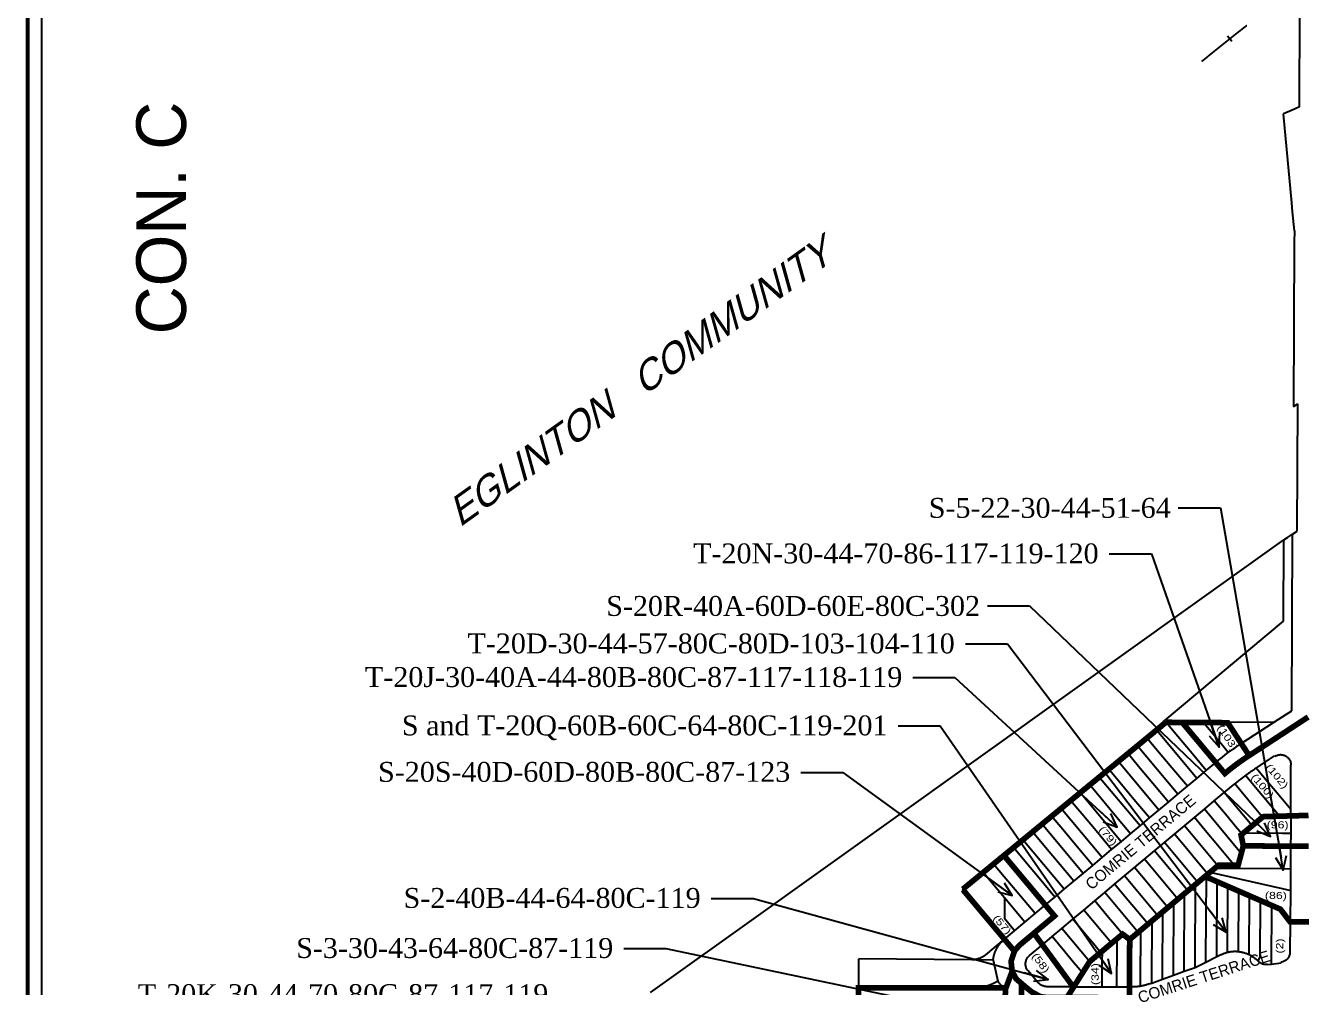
# Model space of a CAD drawing. Header units: millimetres. Extents: x 1745962 to 1749233, y 4525379 to 4529927.
# Drawn here: x 1745962 to 1746861, y 4528190 to 4528867 of the extents above; entities that cross this region are included whole.
import ezdxf
from ezdxf.enums import TextEntityAlignment as Align

# ---------------------------------------------------------------- set-up
doc = ezdxf.new("R2010")
doc.units = ezdxf.units.MM
doc.header["$LTSCALE"] = 10
doc.header["$MEASUREMENT"] = 0
for name, color, linetype in [('AROLL_ADDRESS', 44, 'Continuous'), ('AROLL_LOTS', 8, 'Continuous'), ('AROLL_ROADS', 7, 'Continuous'), ('LEGEND', 7, 'Continuous'), ('RAILWAY', 9, 'Continuous'), ('ZONING_STANDARDS', 140, 'Continuous'), ('ZONING_ZONES', 140, 'Continuous')]:
    doc.layers.add(name, color=color, linetype=linetype)
doc.styles.add('DUTCH', font='dutcheb.ttf')
doc.styles.add('Univers Condensed', font='UNVR57W.TTF')
doc.styles.add('Univers Condensed Bold', font='UNVR67W.TTF')
doc.styles.add('Univers Light Condensed', font='unvr47a.ttf')

# ---------------------------------------------------------------- blocks, each defined once
blk = doc.blocks.new('ARROW-1')
blk.add_line((0, 0), (1.75, 0))
blk.add_lwpolyline([(0.972, 0.389), (0, 0), (0.972, -0.389)])

msp = doc.modelspace()

# ---------------------------------------------------------------- linework, layer by layer
at = {"layer": 'AROLL_LOTS'}
for p, q in [((1746854.35, 4528509.31), (1746857.41, 4528511.3)), ((1746828.64, 4528344.62), (1746841.67, 4528353.12)), ((1746841.67, 4528353.12), (1746841.83, 4528352.86)), ((1746828.38, 4528344.45), (1746828.64, 4528344.62)), ((1746834.36, 4528337.78), (1746828.64, 4528344.62)), ((1746852.98, 4528315.53), (1746853.15, 4528346.72)), ((1746845.11, 4528310.7), (1746821.11, 4528339.4)), ((1746843.41, 4528326.97), (1746834.36, 4528337.78)), ((1746799.2, 4528321.43), (1746806.21, 4528327.3)), ((1746806.21, 4528327.3), (1746813.58, 4528333.46)), ((1746825.75, 4528303.92), (1746806.21, 4528327.3)), ((1746813.58, 4528333.46), (1746813.96, 4528333.77)), ((1746822.58, 4528322.69), (1746813.58, 4528333.46)), ((1746847.23, 4528322.4), (1746843.41, 4528326.97)), ((1746792.19, 4528315.57), (1746799.2, 4528321.43)), ((1746808.24, 4528310.62), (1746799.2, 4528321.43)), ((1746828.45, 4528315.66), (1746822.58, 4528322.69)), ((1746852.98, 4528315.53), (1746847.23, 4528322.4)), ((1746778.16, 4528303.83), (1746785.17, 4528309.7)), ((1746785.17, 4528309.7), (1746792.19, 4528315.57)), ((1746793.87, 4528299.3), (1746785.17, 4528309.7)), ((1746818.18, 4528284.46), (1746792.19, 4528315.57)), ((1746814.17, 4528303.52), (1746808.24, 4528310.62)), ((1746825.75, 4528303.92), (1746833.11, 4528310.08)), ((1746833.11, 4528310.08), (1746828.45, 4528315.66)), ((1746833.11, 4528310.08), (1746833.47, 4528310.37)), ((1746833.47, 4528310.37), (1746845.11, 4528310.7)), ((1746847.16, 4528310.75), (1746845.11, 4528310.7)), ((1746852.96, 4528310.92), (1746847.16, 4528310.75)), ((1746852.96, 4528310.92), (1746852.98, 4528315.53)), ((1746852.96, 4528310.92), (1746853.26, 4528310.93)), ((1746853.2, 4528298.74), (1746853.26, 4528310.93)), ((1746771.14, 4528297.97), (1746778.16, 4528303.83)), ((1746801.62, 4528275.76), (1746778.16, 4528303.83)), ((1746800.28, 4528291.63), (1746793.87, 4528299.3)), ((1746818.73, 4528298.05), (1746814.17, 4528303.52)), ((1746818.73, 4528298.05), (1746819.82, 4528298.96)), ((1746819.82, 4528298.96), (1746825.75, 4528303.92)), ((1746819.82, 4528298.96), (1746847.1, 4528298.78)), ((1746847.1, 4528298.78), (1746853.2, 4528298.74)), ((1746853.15, 4528289.6), (1746853.2, 4528298.74)), ((1746757.11, 4528286.23), (1746764.13, 4528292.1)), ((1746764.13, 4528292.1), (1746771.14, 4528297.97)), ((1746787.6, 4528264.02), (1746764.13, 4528292.1)), ((1746779.78, 4528287.64), (1746771.14, 4528297.97)), ((1746813.24, 4528276.12), (1746800.28, 4528291.63)), ((1746818.04, 4528297.47), (1746818.73, 4528298.05)), ((1746819.63, 4528289.81), (1746818.04, 4528297.47)), ((1746818.18, 4528284.46), (1746819.63, 4528289.81)), ((1746847.06, 4528289.64), (1746819.63, 4528289.81)), ((1746853.15, 4528289.6), (1746847.06, 4528289.64)), ((1746853.08, 4528275.87), (1746853.15, 4528289.6)), ((1746750.11, 4528280.36), (1746757.11, 4528286.23)), ((1746762.82, 4528279.4), (1746757.11, 4528286.23)), ((1746786.18, 4528279.97), (1746779.78, 4528287.64)), ((1746815.95, 4528276.11), (1746818.18, 4528284.46)), ((1746736.08, 4528268.63), (1746743.09, 4528274.5)), ((1746743.09, 4528274.5), (1746750.11, 4528280.36)), ((1746751.73, 4528264.17), (1746743.09, 4528274.5)), ((1746773.57, 4528252.29), (1746750.11, 4528280.36)), ((1746773.69, 4528266.4), (1746762.82, 4528279.4)), ((1746794.62, 4528269.89), (1746786.18, 4528279.97)), ((1746796.15, 4528271.18), (1746798.52, 4528273.17)), ((1746798.52, 4528273.17), (1746799.61, 4528274.08)), ((1746799.61, 4528274.08), (1746801.62, 4528275.76)), ((1746799.61, 4528274.08), (1746846.97, 4528273.77)), ((1746801.62, 4528275.76), (1746802.14, 4528276.2)), ((1746802.14, 4528276.2), (1746813.24, 4528276.12)), ((1746813.24, 4528276.12), (1746815.95, 4528276.11)), ((1746846.97, 4528273.77), (1746853.06, 4528273.74)), ((1746852.99, 4528258.49), (1746853.06, 4528272.82)), ((1746853.06, 4528273.74), (1746853.08, 4528275.87)), ((1746853.06, 4528272.82), (1746853.06, 4528273.74)), ((1746722.05, 4528256.9), (1746729.06, 4528262.76)), ((1746729.06, 4528262.76), (1746736.08, 4528268.63)), ((1746738.62, 4528251.33), (1746729.06, 4528262.76)), ((1746759.55, 4528240.56), (1746736.08, 4528268.63)), ((1746758.14, 4528256.5), (1746751.73, 4528264.17)), ((1746780.58, 4528258.16), (1746773.69, 4528266.4)), ((1746780.58, 4528258.16), (1746785.96, 4528262.66)), ((1746785.67, 4528207.49), (1746785.96, 4528262.66)), ((1746785.96, 4528262.66), (1746787.6, 4528264.02)), ((1746787.6, 4528264.02), (1746792.68, 4528268.28)), ((1746792.68, 4528268.28), (1746794.62, 4528269.89)), ((1746793.61, 4528267.87), (1746792.68, 4528268.28)), ((1746793.3, 4528210.25), (1746793.61, 4528267.87)), ((1746801.21, 4528264.57), (1746793.61, 4528267.87)), ((1746794.62, 4528269.89), (1746796.15, 4528271.18)), ((1746796.15, 4528271.18), (1746846.9, 4528259.86)), ((1746800.93, 4528213.01), (1746801.21, 4528264.57)), ((1746808.82, 4528261.27), (1746801.21, 4528264.57)), ((1746715.03, 4528251.04), (1746722.05, 4528256.9)), ((1746745.52, 4528228.83), (1746722.05, 4528256.9)), ((1746766.56, 4528246.43), (1746758.14, 4528256.5)), ((1746773.57, 4528252.29), (1746778.31, 4528256.26)), ((1746778.04, 4528204.74), (1746778.31, 4528256.26)), ((1746778.31, 4528256.26), (1746780.58, 4528258.16)), ((1746808.56, 4528214.96), (1746808.82, 4528261.27)), ((1746816.42, 4528257.96), (1746808.82, 4528261.27)), ((1746816.18, 4528215.44), (1746816.42, 4528257.96)), ((1746824.02, 4528254.66), (1746816.42, 4528257.96)), ((1746823.78, 4528213.23), (1746824.02, 4528254.66)), ((1746831.61, 4528251.35), (1746824.02, 4528254.66)), ((1746846.9, 4528259.86), (1746852.99, 4528258.49)), ((1746852.86, 4528235.86), (1746852.99, 4528258.49)), ((1746699.6, 4528238.12), (1746707.32, 4528244.57)), ((1746707.32, 4528244.57), (1746715.03, 4528251.04)), ((1746726.87, 4528221.2), (1746707.32, 4528244.57)), ((1746723.59, 4528240.8), (1746715.03, 4528251.04)), ((1746745.05, 4528243.64), (1746738.62, 4528251.33)), ((1746763, 4528243.45), (1746766.56, 4528246.43)), ((1746766.56, 4528246.43), (1746770.66, 4528249.86)), ((1746770.4, 4528201.98), (1746770.66, 4528249.86)), ((1746770.66, 4528249.86), (1746773.57, 4528252.29)), ((1746831.4, 4528211.58), (1746831.61, 4528251.35)), ((1746839.68, 4528247.85), (1746831.61, 4528251.35)), ((1746839.45, 4528206.62), (1746839.68, 4528247.85)), ((1746845.77, 4528245.19), (1746839.68, 4528247.85)), ((1746846.81, 4528243.83), (1746845.77, 4528245.19)), ((1746691.89, 4528231.67), (1746699.6, 4528238.12)), ((1746708.63, 4528227.34), (1746699.6, 4528238.12)), ((1746730.01, 4528233.13), (1746723.59, 4528240.8)), ((1746752.53, 4528234.69), (1746745.05, 4528243.64)), ((1746752.53, 4528234.69), (1746755.35, 4528237.05)), ((1746755.13, 4528196.46), (1746755.35, 4528237.05)), ((1746755.35, 4528237.05), (1746759.55, 4528240.56)), ((1746759.55, 4528240.56), (1746763, 4528243.45)), ((1746762.76, 4528199.22), (1746763, 4528243.45)), ((1746852.57, 4528236.26), (1746846.81, 4528243.83)), ((1746852.57, 4528236.26), (1746852.46, 4528214.98)), ((1746852.86, 4528235.86), (1746852.57, 4528236.26)), ((1746685.03, 4528225.93), (1746691.89, 4528231.67)), ((1746711.44, 4528208.3), (1746691.89, 4528231.67)), ((1746714.29, 4528220.56), (1746708.63, 4528227.34)), ((1746734.58, 4528227.66), (1746730.01, 4528233.13)), ((1746730.86, 4528224.54), (1746734.58, 4528227.66)), ((1746739.65, 4528223.92), (1746734.58, 4528227.66)), ((1746739.65, 4528223.92), (1746745.52, 4528228.83)), ((1746745.52, 4528228.83), (1746747.54, 4528230.51)), ((1746747.35, 4528194.08), (1746747.54, 4528230.51)), ((1746747.54, 4528230.51), (1746752.53, 4528234.69)), ((1746669.06, 4528212.58), (1746678.17, 4528220.19)), ((1746678.17, 4528220.19), (1746685.03, 4528225.93)), ((1746697.58, 4528193.65), (1746678.17, 4528220.19)), ((1746693.98, 4528215.23), (1746685.03, 4528225.93)), ((1746719.15, 4528214.75), (1746714.29, 4528220.56)), ((1746720.41, 4528215.81), (1746726.87, 4528221.2)), ((1746726.87, 4528221.2), (1746730.86, 4528224.54)), ((1746730.81, 4528216.53), (1746730.86, 4528224.54)), ((1746739.48, 4528193.53), (1746739.65, 4528223.92)), ((1746643.52, 4528209.42), (1746646.93, 4528194.58)), ((1746700.39, 4528207.56), (1746693.98, 4528215.23)), ((1746711.44, 4528208.3), (1746719.15, 4528214.75)), ((1746719.15, 4528214.75), (1746720.41, 4528215.81)), ((1746720.37, 4528207.79), (1746720.41, 4528215.81)), ((1746730.68, 4528193.55), (1746730.81, 4528216.53)), ((1746793.28, 4528208.04), (1746800.92, 4528211.82)), ((1746793.28, 4528208.04), (1746793.3, 4528210.25)), ((1746800.92, 4528211.82), (1746803.75, 4528213.23)), ((1746800.92, 4528211.82), (1746800.93, 4528213.01)), ((1746830.12, 4528208.55), (1746831.4, 4528211.58)), ((1746674.73, 4528193.93), (1746668.1, 4528201.85)), ((1746706.31, 4528200.49), (1746700.39, 4528207.56)), ((1746701.81, 4528193.64), (1746706.31, 4528200.49)), ((1746706.31, 4528200.49), (1746711.44, 4528208.3)), ((1746720.29, 4528193.58), (1746720.37, 4528207.79)), ((1746770.38, 4528198.73), (1746770.4, 4528201.98)), ((1746770.38, 4528198.73), (1746778.01, 4528201.49)), ((1746778.01, 4528201.49), (1746778.04, 4528204.74)), ((1746778.01, 4528201.49), (1746785.65, 4528204.25)), ((1746785.65, 4528204.25), (1746793.28, 4528208.04)), ((1746785.65, 4528204.25), (1746785.67, 4528207.49)), ((1746836.66, 4528206.24), (1746839.45, 4528206.62)), ((1746839.45, 4528206.62), (1746846.15, 4528207.52)), ((1746846.61, 4528207.91), (1746846.1, 4528207.82)), ((1746846.15, 4528207.52), (1746846.1, 4528207.82)), ((1746699.81, 4528190.59), (1746681.72, 4528190.65)), ((1746699.81, 4528190.59), (1746697.58, 4528193.65)), ((1746699.81, 4528190.59), (1746701.81, 4528193.64)), ((1746699.81, 4528190.59), (1746700.29, 4528190.59)), ((1746700.29, 4528190.59), (1746720.27, 4528190.53)), ((1746720.27, 4528190.53), (1746720.29, 4528193.58)), ((1746720.27, 4528190.53), (1746724.23, 4528190.53)), ((1746724.23, 4528190.53), (1746730.67, 4528190.51)), ((1746730.67, 4528190.51), (1746730.68, 4528193.55)), ((1746739.47, 4528190.49), (1746739.48, 4528193.53)), ((1746747.33, 4528190.99), (1746747.35, 4528194.08)), ((1746753.35, 4528192.58), (1746755.12, 4528193.22)), ((1746755.12, 4528193.22), (1746755.13, 4528196.46)), ((1746755.12, 4528193.22), (1746762.75, 4528195.98)), ((1746762.75, 4528195.98), (1746762.76, 4528199.22)), ((1746762.75, 4528195.98), (1746770.38, 4528198.73)), ((1746730.67, 4528190.51), (1746739.47, 4528190.49)), ((1746739.47, 4528190.49), (1746741.24, 4528190.48))]:
    msp.add_line(p, q, dxfattribs=at)
for points in [[(1746859.1, 4528812.75), (1746859.46, 4528875.68)], [(1746859.09, 4528810.11), (1746859.1, 4528812)], [(1746859.1, 4528812), (1746859.1, 4528812.75)], [(1746854.08, 4528807.86), (1746847.97, 4528805.13)], [(1746853.75, 4528742.48), (1746847.97, 4528805.13)], [(1746855.72, 4528808.6), (1746854.08, 4528807.86)], [(1746856.04, 4528808.75), (1746855.72, 4528808.6)], [(1746859.09, 4528810.11), (1746856.04, 4528808.75)], [(1746854.32, 4528736.21), (1746853.75, 4528742.48)], [(1746855.55, 4528722.87), (1746854.32, 4528736.21)], [(1746855.55, 4528722.87), (1746855.51, 4528714.99)], [(1746855.51, 4528714.99), (1746854.86, 4528599.18)], [(1746854.86, 4528599.18), (1746857.91, 4528601.11)], [(1746857.41, 4528511.3), (1746857.91, 4528601.11)], [(1746669.74, 4528377.74), (1746848.24, 4528505.32)], [(1746847.92, 4528447.99), (1746848.24, 4528505.32)], [(1746848.24, 4528505.32), (1746850.68, 4528506.92)], [(1746850.68, 4528506.92), (1746854.35, 4528509.31)], [(1746853.66, 4528384.98), (1746854.35, 4528509.31)], [(1746763.19, 4528377.13), (1746847.92, 4528447.99)], [(1746800.21, 4528348.51), (1746801.04, 4528349.21), (1746802.98, 4528350.79), (1746804.93, 4528352.35), (1746806.91, 4528353.89), (1746809.02, 4528355.48), (1746811.04, 4528356.95), (1746813.09, 4528358.39), (1746815.15, 4528359.81), (1746816.39, 4528360.64), (1746817.38, 4528361.29), (1746818.22, 4528361.84), (1746840.86, 4528376.62), (1746847.55, 4528380.99), (1746849.99, 4528382.58), (1746853.66, 4528384.98)], [(1746651.31, 4528364.56), (1746669.74, 4528377.74)], [(1746763.19, 4528377.13), (1746651.39, 4528283.61)], [(1746751.07, 4528366.6), (1746757.74, 4528372.17)], [(1746757.74, 4528372.17), (1746763.3, 4528376.83)], [(1746786.88, 4528337.36), (1746757.74, 4528372.17)], [(1746808.44, 4528376.84), (1746763.19, 4528377.13)], [(1746763.3, 4528376.83), (1746765.18, 4528376.81)], [(1746765.18, 4528376.81), (1746776.57, 4528376.74)], [(1746773.63, 4528366.72), (1746765.18, 4528376.81)], [(1746776.57, 4528376.74), (1746791.31, 4528376.65)], [(1746800.21, 4528348.51), (1746776.57, 4528376.74)], [(1746791.31, 4528376.65), (1746808.64, 4528376.53)], [(1746795.7, 4528371.4), (1746791.31, 4528376.65)], [(1746805.1, 4528360.15), (1746795.7, 4528371.4)], [(1746840.86, 4528376.62), (1746808.44, 4528376.84)], [(1746808.64, 4528376.53), (1746808.44, 4528376.84)], [(1746818.22, 4528361.84), (1746808.64, 4528376.53)], [(1746445.77, 4528217.63), (1746651.31, 4528364.56)], [(1746744.41, 4528361.03), (1746751.07, 4528366.6)], [(1746759.3, 4528356.78), (1746751.07, 4528366.6)], [(1746783.66, 4528354.74), (1746773.63, 4528366.72)], [(1746731.09, 4528349.88), (1746737.75, 4528355.46)], [(1746737.75, 4528355.46), (1746744.41, 4528361.03)], [(1746745.93, 4528345.68), (1746737.75, 4528355.46)], [(1746773.56, 4528326.21), (1746744.41, 4528361.03)], [(1746769.31, 4528344.83), (1746759.3, 4528356.78)], [(1746793.55, 4528342.94), (1746783.66, 4528354.74)], [(1746809.02, 4528355.48), (1746805.1, 4528360.15)], [(1746841.83, 4528352.86), (1746842.26, 4528353.13), (1746842.71, 4528353.36), (1746843.17, 4528353.55), (1746843.64, 4528353.72), (1746844.12, 4528353.85), (1746844.61, 4528353.95), (1746845.1, 4528354.02), (1746845.6, 4528354.05), (1746846.11, 4528354.05), (1746846.6, 4528354.01), (1746847.4, 4528353.89)], [(1746847.4, 4528353.89), (1746847.88, 4528353.76), (1746848.36, 4528353.61), (1746848.82, 4528353.42), (1746849.27, 4528353.21), (1746849.7, 4528352.95), (1746850.12, 4528352.67), (1746850.52, 4528352.37), (1746850.88, 4528352.03), (1746851.23, 4528351.67), (1746851.56, 4528351.3), (1746851.86, 4528350.89), (1746852.13, 4528350.47), (1746852.37, 4528350.03), (1746852.57, 4528349.58), (1746852.75, 4528349.12), (1746852.9, 4528348.63), (1746853.02, 4528348.15), (1746853.1, 4528347.66), (1746853.15, 4528346.72)], [(1746717.76, 4528338.74), (1746724.42, 4528344.31)], [(1746724.42, 4528344.31), (1746731.09, 4528349.88)], [(1746732.61, 4528334.53), (1746724.42, 4528344.31)], [(1746760.23, 4528315.06), (1746731.09, 4528349.88)], [(1746755.97, 4528333.7), (1746745.93, 4528345.68)], [(1746780.22, 4528331.79), (1746769.31, 4528344.83)], [(1746793.55, 4528342.94), (1746800.21, 4528348.51)], [(1746821.11, 4528339.4), (1746821.51, 4528339.69), (1746821.92, 4528339.98), (1746822.32, 4528340.27), (1746822.73, 4528340.57), (1746823.13, 4528340.86), (1746823.54, 4528341.15), (1746823.95, 4528341.44), (1746824.35, 4528341.73), (1746824.77, 4528342.02), (1746825.18, 4528342.3), (1746825.59, 4528342.58), (1746826, 4528342.86), (1746826.42, 4528343.14), (1746826.84, 4528343.42), (1746827.25, 4528343.7), (1746827.67, 4528343.98), (1746828.38, 4528344.45)], [(1746711.1, 4528333.17), (1746717.76, 4528338.74)], [(1746746.91, 4528303.92), (1746717.76, 4528338.74)], [(1746742.63, 4528322.56), (1746732.61, 4528334.53)], [(1746780.22, 4528331.79), (1746786.88, 4528337.36)], [(1746786.88, 4528337.36), (1746793.55, 4528342.94)], [(1746813.96, 4528333.77), (1746814.34, 4528334.09), (1746814.72, 4528334.41), (1746815.11, 4528334.73), (1746815.49, 4528335.04), (1746815.89, 4528335.36), (1746816.27, 4528335.67), (1746816.67, 4528335.99), (1746817.06, 4528336.3), (1746817.45, 4528336.6), (1746817.84, 4528336.91), (1746818.24, 4528337.22), (1746818.63, 4528337.53), (1746819.03, 4528337.83), (1746819.43, 4528338.14), (1746819.83, 4528338.44), (1746820.23, 4528338.74), (1746820.63, 4528339.04), (1746821.11, 4528339.4)], [(1746697.78, 4528322.02), (1746704.44, 4528327.59)], [(1746704.44, 4528327.59), (1746711.1, 4528333.17)], [(1746733.58, 4528292.77), (1746704.44, 4528327.59)], [(1746719.25, 4528323.42), (1746711.1, 4528333.17)], [(1746766.9, 4528320.64), (1746755.97, 4528333.7)], [(1746766.9, 4528320.64), (1746773.56, 4528326.21)], [(1746773.56, 4528326.21), (1746780.22, 4528331.79)], [(1746684.45, 4528310.88), (1746691.12, 4528316.45)], [(1746691.12, 4528316.45), (1746697.78, 4528322.02)], [(1746720.26, 4528281.62), (1746691.12, 4528316.45)], [(1746705.92, 4528312.29), (1746697.78, 4528322.02)], [(1746729.28, 4528311.45), (1746719.25, 4528323.42)], [(1746753.57, 4528309.5), (1746742.63, 4528322.56)], [(1746760.23, 4528315.06), (1746766.9, 4528320.64)], [(1746677.79, 4528305.3), (1746684.45, 4528310.88)], [(1746692.52, 4528301.23), (1746684.45, 4528310.88)], [(1746715.93, 4528300.33), (1746705.92, 4528312.29)], [(1746740.25, 4528298.35), (1746729.28, 4528311.45)], [(1746746.91, 4528303.92), (1746753.57, 4528309.5)], [(1746753.57, 4528309.5), (1746760.23, 4528315.06)], [(1746664.46, 4528294.15), (1746671.13, 4528299.73)], [(1746671.13, 4528299.73), (1746677.79, 4528305.3)], [(1746679.19, 4528290.09), (1746671.13, 4528299.73)], [(1746706.93, 4528270.47), (1746677.79, 4528305.3)], [(1746702.56, 4528289.23), (1746692.52, 4528301.23)], [(1746726.92, 4528287.2), (1746715.93, 4528300.33)], [(1746740.25, 4528298.35), (1746746.91, 4528303.92)], [(1746657.8, 4528288.59), (1746664.46, 4528294.15)], [(1746693.6, 4528259.34), (1746664.46, 4528294.15)], [(1746689.21, 4528278.11), (1746679.19, 4528290.09)], [(1746726.92, 4528287.2), (1746733.58, 4528292.77)], [(1746733.58, 4528292.77), (1746740.25, 4528298.35)], [(1746622.12, 4528259.13), (1746651.39, 4528283.61)], [(1746643.89, 4528276.95), (1746651.14, 4528283.01)], [(1746651.39, 4528283.22), (1746651.14, 4528283.01)], [(1746651.39, 4528282.71), (1746651.14, 4528283.01)], [(1746651.39, 4528283.22), (1746657.8, 4528288.59)], [(1746680.27, 4528248.19), (1746651.39, 4528282.71)], [(1746665.87, 4528278.94), (1746657.8, 4528288.59)], [(1746713.6, 4528276.05), (1746702.56, 4528289.23)], [(1746713.6, 4528276.05), (1746720.26, 4528281.62)], [(1746720.26, 4528281.62), (1746726.92, 4528287.2)], [(1746636.65, 4528270.89), (1746643.89, 4528276.95)], [(1746651.4, 4528267.97), (1746643.89, 4528276.95)], [(1746675.88, 4528266.98), (1746665.87, 4528278.94)], [(1746700.27, 4528264.91), (1746689.21, 4528278.11)], [(1746706.93, 4528270.47), (1746713.6, 4528276.05)], [(1746622.3, 4528258.9), (1746629.48, 4528264.9)], [(1746629.48, 4528264.9), (1746636.65, 4528270.89)], [(1746651.41, 4528253.23), (1746636.65, 4528270.89)], [(1746673.03, 4528242.12), (1746651.4, 4528267.97)], [(1746686.94, 4528253.76), (1746675.88, 4528266.98)], [(1746693.6, 4528259.34), (1746700.27, 4528264.91)], [(1746700.27, 4528264.91), (1746706.93, 4528270.47)], [(1746622.3, 4528258.9), (1746622.12, 4528259.13)], [(1746651.45, 4528224.07), (1746622.3, 4528258.9)], [(1746680.27, 4528248.19), (1746686.94, 4528253.76)], [(1746686.94, 4528253.76), (1746693.6, 4528259.34)], [(1746665.79, 4528236.06), (1746651.41, 4528253.23)], [(1746651.41, 4528253.23), (1746651.43, 4528238.64)], [(1746673.03, 4528242.12), (1746680.27, 4528248.19)], [(1746658.62, 4528230.06), (1746651.43, 4528238.64)], [(1746658.62, 4528230.06), (1746665.79, 4528236.06)], [(1746665.79, 4528236.06), (1746673.03, 4528242.12)], [(1746651.45, 4528224.07), (1746658.62, 4528230.06)], [(1746436.74, 4528211.18), (1746445.77, 4528217.63)], [(1746638.33, 4528213.09), (1746651.45, 4528224.07)], [(1746643.52, 4528209.42), (1746643.59, 4528209.92), (1746643.66, 4528210.42), (1746643.75, 4528210.91), (1746643.84, 4528211.4), (1746643.95, 4528211.89), (1746644.07, 4528212.37), (1746644.19, 4528212.86), (1746644.34, 4528213.33), (1746644.49, 4528213.81), (1746644.65, 4528214.28), (1746644.83, 4528214.75), (1746645, 4528215.22), (1746645.2, 4528215.68), (1746645.4, 4528216.13), (1746645.62, 4528216.59), (1746645.84, 4528217.04), (1746646.07, 4528217.48), (1746646.31, 4528217.92), (1746646.56, 4528218.35), (1746646.83, 4528218.78), (1746647.1, 4528219.2), (1746647.37, 4528219.62), (1746647.67, 4528220.02), (1746647.97, 4528220.42), (1746648.27, 4528220.82), (1746648.59, 4528221.2), (1746648.91, 4528221.58), (1746649.24, 4528221.96), (1746649.58, 4528222.32), (1746649.93, 4528222.67), (1746650.29, 4528223.04), (1746650.65, 4528223.37), (1746651.03, 4528223.71), (1746651.45, 4528224.07)], [(1746408.92, 4528191.3), (1746436.74, 4528211.18)], [(1746548.97, 4528190.11), (1746549.05, 4528210.23)], [(1746628.43, 4528209.55), (1746549.05, 4528210.23)], [(1746638.33, 4528213.09), (1746637.94, 4528212.79), (1746637.54, 4528212.48), (1746637.13, 4528212.2), (1746636.72, 4528211.92), (1746636.29, 4528211.65), (1746635.85, 4528211.41), (1746635.41, 4528211.18), (1746634.96, 4528210.97), (1746634.51, 4528210.76), (1746634.04, 4528210.57), (1746633.57, 4528210.41), (1746633.1, 4528210.25), (1746632.62, 4528210.1), (1746632.14, 4528209.98), (1746631.65, 4528209.87), (1746631.15, 4528209.77), (1746630.66, 4528209.7), (1746630.17, 4528209.64), (1746629.67, 4528209.6), (1746629.16, 4528209.56), (1746628.43, 4528209.55)], [(1746643.52, 4528209.42), (1746628.43, 4528209.55)], [(1746666.53, 4528208.48), (1746666.67, 4528208.96), (1746666.83, 4528209.44), (1746667.03, 4528209.9), (1746667.25, 4528210.35), (1746667.5, 4528210.78), (1746667.77, 4528211.2), (1746668.09, 4528211.59), (1746668.41, 4528211.96), (1746669.06, 4528212.58)], [(1746803.75, 4528213.23), (1746804.21, 4528213.44), (1746804.66, 4528213.65), (1746805.12, 4528213.85), (1746805.58, 4528214.03), (1746806.05, 4528214.21), (1746806.52, 4528214.38), (1746807, 4528214.53), (1746807.47, 4528214.68), (1746807.95, 4528214.81), (1746808.56, 4528214.96)], [(1746808.56, 4528214.96), (1746809.05, 4528215.07), (1746809.54, 4528215.17), (1746810.03, 4528215.26), (1746810.52, 4528215.33), (1746811.01, 4528215.4), (1746811.51, 4528215.47), (1746812.01, 4528215.51), (1746812.51, 4528215.54), (1746813.01, 4528215.56), (1746813.51, 4528215.57), (1746814.01, 4528215.57), (1746814.51, 4528215.56), (1746815.01, 4528215.54), (1746815.51, 4528215.5), (1746816.18, 4528215.44)], [(1746816.18, 4528215.44), (1746816.67, 4528215.38), (1746817.16, 4528215.31), (1746817.66, 4528215.23), (1746818.16, 4528215.14), (1746818.64, 4528215.04), (1746819.13, 4528214.92), (1746819.61, 4528214.8), (1746820.09, 4528214.67), (1746820.57, 4528214.53), (1746821.05, 4528214.37), (1746821.52, 4528214.2), (1746821.99, 4528214.02), (1746822.45, 4528213.84), (1746822.9, 4528213.64), (1746823.78, 4528213.23)], [(1746823.78, 4528213.23), (1746824.24, 4528213), (1746824.67, 4528212.76), (1746825.11, 4528212.51), (1746825.54, 4528212.26), (1746825.97, 4528211.99), (1746826.38, 4528211.72), (1746826.79, 4528211.44), (1746827.2, 4528211.14), (1746827.6, 4528210.84), (1746827.98, 4528210.53), (1746828.37, 4528210.21), (1746828.75, 4528209.88), (1746829.3, 4528209.38)], [(1746829.3, 4528209.38), (1746829.65, 4528209.03), (1746830.12, 4528208.55)], [(1746836.66, 4528206.24), (1746836.17, 4528206.2), (1746835.67, 4528206.18), (1746835.17, 4528206.19), (1746834.67, 4528206.24), (1746834.17, 4528206.32), (1746833.69, 4528206.43), (1746833.22, 4528206.58), (1746832.75, 4528206.76), (1746832.29, 4528206.96), (1746831.85, 4528207.19), (1746831.43, 4528207.46), (1746831.01, 4528207.75), (1746830.63, 4528208.06), (1746830.12, 4528208.55)], [(1746852.46, 4528214.98), (1746852.43, 4528214.48), (1746852.38, 4528213.98), (1746852.29, 4528213.48), (1746852.17, 4528213.01), (1746852.01, 4528212.54), (1746851.82, 4528212.07), (1746851.6, 4528211.62), (1746851.35, 4528211.19), (1746851.06, 4528210.78), (1746850.76, 4528210.38), (1746850.43, 4528210.01), (1746850.07, 4528209.66), (1746849.68, 4528209.33), (1746849.28, 4528209.04), (1746848.86, 4528208.77), (1746848.42, 4528208.53), (1746847.97, 4528208.32), (1746847.5, 4528208.14), (1746846.61, 4528207.91)], [(1746668.1, 4528201.85), (1746667.79, 4528202.25), (1746667.51, 4528202.66), (1746667.26, 4528203.1), (1746667.04, 4528203.54), (1746666.84, 4528204), (1746666.68, 4528204.47), (1746666.55, 4528204.95), (1746666.45, 4528205.44), (1746666.37, 4528205.94), (1746666.34, 4528206.44), (1746666.33, 4528206.93), (1746666.37, 4528207.44), (1746666.42, 4528207.93), (1746666.53, 4528208.48)], [(1746402.42, 4528186.65), (1746408.92, 4528191.3)], [(1746646.93, 4528194.58), (1746646.5, 4528194.33), (1746646.07, 4528194.07), (1746645.63, 4528193.83), (1746645.2, 4528193.59), (1746644.75, 4528193.36), (1746644.3, 4528193.14), (1746643.86, 4528192.92), (1746643.4, 4528192.7), (1746642.95, 4528192.5), (1746642.49, 4528192.3), (1746642.03, 4528192.1), (1746641.57, 4528191.91), (1746641.1, 4528191.73), (1746640.63, 4528191.56), (1746640.16, 4528191.4), (1746639.69, 4528191.24), (1746639.21, 4528191.08), (1746638.73, 4528190.93), (1746638.26, 4528190.79), (1746637.77, 4528190.66), (1746637.28, 4528190.53), (1746636.8, 4528190.41), (1746636.31, 4528190.3), (1746635.83, 4528190.2), (1746635.34, 4528190.1)], [(1746651.37, 4528189.53), (1746650.99, 4528189.86), (1746650.61, 4528190.19), (1746650.26, 4528190.53), (1746649.9, 4528190.89), (1746649.55, 4528191.25), (1746649.21, 4528191.61), (1746648.88, 4528191.99), (1746648.55, 4528192.36), (1746648.24, 4528192.75), (1746647.93, 4528193.15), (1746647.63, 4528193.55), (1746647.35, 4528193.96), (1746646.93, 4528194.58)], [(1746681.72, 4528190.65), (1746681.21, 4528190.67), (1746680.72, 4528190.71), (1746680.22, 4528190.78), (1746679.74, 4528190.88), (1746679.25, 4528191), (1746678.77, 4528191.15), (1746678.3, 4528191.32), (1746677.84, 4528191.53), (1746677.4, 4528191.75), (1746676.96, 4528192), (1746676.55, 4528192.28), (1746676.15, 4528192.57), (1746675.75, 4528192.89), (1746675.39, 4528193.22), (1746674.73, 4528193.93)], [(1746747.33, 4528190.99), (1746746.84, 4528190.91), (1746746.35, 4528190.83), (1746745.85, 4528190.77), (1746745.36, 4528190.7), (1746744.86, 4528190.66), (1746744.35, 4528190.6), (1746743.86, 4528190.57), (1746743.36, 4528190.54), (1746742.86, 4528190.51), (1746742.36, 4528190.49), (1746741.86, 4528190.48), (1746741.24, 4528190.48)], [(1746753.35, 4528192.58), (1746752.88, 4528192.42), (1746752.41, 4528192.26), (1746751.94, 4528192.1), (1746751.45, 4528191.96), (1746750.98, 4528191.81), (1746750.5, 4528191.68), (1746750.01, 4528191.56), (1746749.52, 4528191.44), (1746749.04, 4528191.33), (1746748.55, 4528191.22), (1746748.06, 4528191.12), (1746747.33, 4528190.99)]]:
    msp.add_lwpolyline(points, dxfattribs=at)
at = {"layer": 'LEGEND'}
msp.add_line((1745973.94, 4525390.05), (1745973.94, 4529869.67), dxfattribs=at)
at = {"layer": 'LEGEND', "const_width": 3}
msp.add_lwpolyline([(1749213.08, 4525380.34), (1745963.94, 4525380.05), (1745963.94, 4529879.67), (1749213.39, 4529879.66)], close=True, dxfattribs=at)
at = {"layer": 'RAILWAY'}
msp.add_line((1746811.56, 4528856.11), (1746808.46, 4528860.04), dxfattribs=at)
for points in [[(1746795.79, 4528846.64), (1746795.88, 4528846.71), (1746795.98, 4528846.79), (1746796.07, 4528846.88), (1746796.17, 4528846.95), (1746796.27, 4528847.04), (1746796.36, 4528847.11), (1746796.46, 4528847.18), (1746796.56, 4528847.27), (1746796.65, 4528847.34), (1746796.75, 4528847.43), (1746796.85, 4528847.5), (1746796.95, 4528847.58), (1746797.05, 4528847.66), (1746797.14, 4528847.74), (1746797.24, 4528847.82), (1746797.34, 4528847.9), (1746797.44, 4528847.97), (1746797.53, 4528848.06), (1746797.62, 4528848.13), (1746797.72, 4528848.22), (1746797.82, 4528848.29), (1746797.91, 4528848.37), (1746798.01, 4528848.45), (1746798.11, 4528848.53), (1746798.21, 4528848.61), (1746798.31, 4528848.68), (1746798.4, 4528848.76), (1746798.5, 4528848.84), (1746798.6, 4528848.92), (1746798.7, 4528849), (1746798.8, 4528849.08), (1746798.89, 4528849.15), (1746798.99, 4528849.24), (1746799.09, 4528849.31), (1746799.17, 4528849.39), (1746799.27, 4528849.47), (1746799.37, 4528849.55), (1746799.47, 4528849.63), (1746799.57, 4528849.71), (1746799.66, 4528849.78), (1746799.76, 4528849.87), (1746799.86, 4528849.94), (1746799.96, 4528850.02), (1746800.05, 4528850.1), (1746800.15, 4528850.17), (1746800.25, 4528850.26), (1746800.35, 4528850.33), (1746800.44, 4528850.41), (1746800.54, 4528850.49), (1746800.64, 4528850.57), (1746800.74, 4528850.65), (1746800.84, 4528850.73), (1746800.93, 4528850.8), (1746801.03, 4528850.89), (1746801.13, 4528850.96), (1746801.23, 4528851.04), (1746801.32, 4528851.12), (1746801.42, 4528851.19), (1746801.51, 4528851.28), (1746801.61, 4528851.36), (1746801.7, 4528851.43), (1746801.8, 4528851.51), (1746801.9, 4528851.59), (1746802, 4528851.67), (1746802.1, 4528851.75), (1746802.19, 4528851.82), (1746802.29, 4528851.91), (1746802.39, 4528851.98), (1746802.48, 4528852.06), (1746802.58, 4528852.14), (1746802.68, 4528852.22), (1746802.78, 4528852.3), (1746802.88, 4528852.38), (1746802.97, 4528852.45), (1746803.07, 4528852.53), (1746803.17, 4528852.61), (1746803.27, 4528852.68), (1746803.37, 4528852.77), (1746803.46, 4528852.84), (1746803.56, 4528852.92), (1746803.66, 4528853), (1746803.75, 4528853.08), (1746803.85, 4528853.16), (1746803.95, 4528853.24), (1746804.05, 4528853.31), (1746804.15, 4528853.39), (1746804.24, 4528853.47), (1746804.34, 4528853.54), (1746804.44, 4528853.63), (1746804.53, 4528853.7), (1746804.63, 4528853.78), (1746804.73, 4528853.86), (1746804.83, 4528853.94), (1746804.93, 4528854.02), (1746805.02, 4528854.1), (1746805.12, 4528854.17), (1746805.22, 4528854.25), (1746805.32, 4528854.33), (1746805.41, 4528854.4), (1746805.51, 4528854.49), (1746805.61, 4528854.56), (1746805.7, 4528854.64), (1746805.8, 4528854.72), (1746805.9, 4528854.8), (1746806, 4528854.87), (1746806.1, 4528854.96), (1746806.19, 4528855.03), (1746806.29, 4528855.12), (1746806.39, 4528855.19), (1746806.49, 4528855.26), (1746806.59, 4528855.35), (1746806.68, 4528855.42), (1746806.78, 4528855.5), (1746806.88, 4528855.58), (1746806.97, 4528855.66), (1746807.07, 4528855.73), (1746807.17, 4528855.82), (1746807.27, 4528855.89), (1746807.36, 4528855.97), (1746807.46, 4528856.05), (1746807.56, 4528856.13), (1746807.66, 4528856.2), (1746807.76, 4528856.28), (1746807.85, 4528856.36), (1746807.95, 4528856.43), (1746808.05, 4528856.52), (1746808.14, 4528856.59), (1746808.24, 4528856.67), (1746808.34, 4528856.75), (1746808.44, 4528856.83), (1746808.53, 4528856.9), (1746808.63, 4528856.99), (1746808.73, 4528857.06), (1746808.83, 4528857.14), (1746808.93, 4528857.22), (1746809.02, 4528857.29), (1746809.12, 4528857.38), (1746809.22, 4528857.45), (1746809.31, 4528857.53), (1746809.42, 4528857.61), (1746809.52, 4528857.68), (1746809.62, 4528857.76), (1746809.72, 4528857.84), (1746809.81, 4528857.92), (1746809.91, 4528857.99), (1746810.01, 4528858.08), (1746810.1, 4528858.15), (1746810.2, 4528858.23), (1746810.3, 4528858.31), (1746810.4, 4528858.39), (1746810.49, 4528858.46), (1746810.59, 4528858.53), (1746810.69, 4528858.62), (1746810.79, 4528858.69), (1746810.88, 4528858.77), (1746810.98, 4528858.85), (1746811.08, 4528858.93), (1746811.18, 4528859), (1746811.27, 4528859.09), (1746811.37, 4528859.16), (1746811.47, 4528859.24), (1746811.57, 4528859.32), (1746811.66, 4528859.4), (1746811.77, 4528859.47), (1746811.87, 4528859.55), (1746811.97, 4528859.63), (1746812.06, 4528859.7), (1746812.16, 4528859.79), (1746812.26, 4528859.86), (1746812.35, 4528859.93), (1746812.45, 4528860.02), (1746812.55, 4528860.09), (1746812.65, 4528860.17), (1746812.75, 4528860.25), (1746812.84, 4528860.33), (1746812.94, 4528860.4), (1746813.04, 4528860.48), (1746813.14, 4528860.56), (1746813.23, 4528860.64), (1746813.34, 4528860.71), (1746813.44, 4528860.79), (1746813.53, 4528860.87), (1746813.63, 4528860.94), (1746813.73, 4528861.03), (1746813.83, 4528861.1), (1746813.92, 4528861.18), (1746814.02, 4528861.26), (1746814.12, 4528861.33), (1746814.22, 4528861.41), (1746814.31, 4528861.48), (1746814.41, 4528861.57), (1746814.51, 4528861.64), (1746814.61, 4528861.71), (1746814.71, 4528861.8), (1746814.81, 4528861.87), (1746814.91, 4528861.95), (1746815, 4528862.02), (1746815.1, 4528862.11), (1746815.2, 4528862.18), (1746815.3, 4528862.26), (1746815.4, 4528862.34), (1746815.49, 4528862.42), (1746815.6, 4528862.49), (1746815.69, 4528862.56), (1746815.79, 4528862.65), (1746815.89, 4528862.72), (1746815.99, 4528862.8), (1746816.09, 4528862.88), (1746816.18, 4528862.96), (1746816.28, 4528863.03), (1746816.38, 4528863.1), (1746816.48, 4528863.19), (1746816.58, 4528863.26), (1746816.68, 4528863.34), (1746816.78, 4528863.42), (1746816.87, 4528863.49), (1746816.97, 4528863.57), (1746817.07, 4528863.64), (1746817.17, 4528863.73), (1746817.26, 4528863.8), (1746817.37, 4528863.87), (1746817.47, 4528863.96), (1746817.56, 4528864.03), (1746817.66, 4528864.11), (1746817.76, 4528864.18), (1746817.86, 4528864.27), (1746817.95, 4528864.34), (1746818.05, 4528864.42), (1746818.16, 4528864.49), (1746818.26, 4528864.57), (1746818.35, 4528864.65), (1746818.45, 4528864.72), (1746818.55, 4528864.8), (1746818.64, 4528864.88), (1746818.74, 4528864.96), (1746818.84, 4528865.03), (1746818.95, 4528865.11), (1746819.04, 4528865.19), (1746819.14, 4528865.26), (1746819.24, 4528865.34), (1746819.34, 4528865.42), (1746819.43, 4528865.5), (1746819.53, 4528865.57), (1746819.63, 4528865.64), (1746819.73, 4528865.73), (1746819.83, 4528865.8), (1746819.93, 4528865.88), (1746820.02, 4528865.95), (1746820.12, 4528866.04), (1746820.23, 4528866.11), (1746820.33, 4528866.18), (1746820.42, 4528866.26), (1746820.52, 4528866.34), (1746820.62, 4528866.42), (1746820.71, 4528866.49), (1746820.81, 4528866.57), (1746820.92, 4528866.65), (1746821.02, 4528866.72), (1746821.11, 4528866.8), (1746821.21, 4528866.87), (1746821.31, 4528866.95), (1746821.41, 4528867.03), (1746821.51, 4528867.1), (1746821.61, 4528867.18), (1746821.71, 4528867.26), (1746821.8, 4528867.34), (1746821.9, 4528867.41), (1746822, 4528867.48)], [(1746790.61, 4528842.4), (1746790.71, 4528842.49), (1746790.79, 4528842.57), (1746790.89, 4528842.65), (1746790.99, 4528842.73), (1746791.09, 4528842.81), (1746791.19, 4528842.88), (1746791.28, 4528842.96), (1746791.38, 4528843.04), (1746791.48, 4528843.12), (1746791.58, 4528843.2), (1746791.67, 4528843.28), (1746791.76, 4528843.36), (1746791.86, 4528843.44), (1746791.96, 4528843.51), (1746792.06, 4528843.6), (1746792.15, 4528843.67), (1746792.25, 4528843.76), (1746792.35, 4528843.83), (1746792.45, 4528843.92), (1746792.55, 4528843.99), (1746792.63, 4528844.07), (1746792.73, 4528844.15), (1746792.83, 4528844.23), (1746792.93, 4528844.31), (1746793.02, 4528844.39), (1746793.12, 4528844.47), (1746793.22, 4528844.55), (1746793.32, 4528844.62), (1746793.42, 4528844.71), (1746793.51, 4528844.78), (1746793.6, 4528844.87), (1746793.7, 4528844.94), (1746793.8, 4528845.02), (1746793.9, 4528845.1), (1746793.99, 4528845.18), (1746794.09, 4528845.26), (1746794.19, 4528845.34), (1746794.29, 4528845.42), (1746794.38, 4528845.49), (1746794.48, 4528845.57), (1746794.58, 4528845.65), (1746794.67, 4528845.73), (1746794.77, 4528845.82), (1746794.86, 4528845.89), (1746794.96, 4528845.96), (1746795.06, 4528846.05), (1746795.16, 4528846.12), (1746795.25, 4528846.21), (1746795.35, 4528846.28), (1746795.45, 4528846.37), (1746795.55, 4528846.44), (1746795.64, 4528846.52), (1746795.79, 4528846.64)]]:
    msp.add_lwpolyline(points, dxfattribs=at)
at = {"layer": 'ZONING_STANDARDS'}
for p, q in [((1746773.83, 4528527.81), (1746803.46, 4528527.81)), ((1746725.25, 4528495.42), (1746754.88, 4528495.42)), ((1746754.88, 4528495.42), (1746802.56, 4528359.38)), ((1746639.6, 4528458.74), (1746669.23, 4528458.74)), ((1746669.23, 4528458.74), (1746838.77, 4528296.43)), ((1746623.96, 4528432.03), (1746653.59, 4528432.03)), ((1746653.59, 4528432.03), (1746807.44, 4528229.15)), ((1746587.05, 4528408.37), (1746616.67, 4528408.37)), ((1746616.67, 4528408.37), (1746730.86, 4528303.05)), ((1746576.63, 4528374.31), (1746606.26, 4528374.31)), ((1746606.26, 4528374.31), (1746726.73, 4528200.03)), ((1746508.21, 4528341.59), (1746537.84, 4528341.59)), ((1746537.84, 4528341.59), (1746657.03, 4528254.8)), ((1746445.12, 4528252.84), (1746474.74, 4528252.84)), ((1746474.74, 4528252.84), (1746682.32, 4528195.78)), ((1746383.6, 4528217.57), (1746413.22, 4528217.57)), ((1746413.22, 4528217.57), (1746649.47, 4528167.95))]:
    msp.add_line(p, q, dxfattribs=at)
at = {"layer": 'ZONING_ZONES'}
msp.add_line((1746803.46, 4528527.81), (1746846.28, 4528281.41), dxfattribs=at)
at = {"layer": 'ZONING_ZONES', "const_width": 4}
for points in [[(1746865.26, 4528380.55), (1746855.49, 4528374.16), (1746853.05, 4528372.57), (1746846.37, 4528368.2), (1746823.71, 4528353.41), (1746822.91, 4528352.89), (1746821.97, 4528352.26), (1746820.8, 4528351.48), (1746818.83, 4528350.13), (1746816.89, 4528348.77), (1746815.01, 4528347.4), (1746813.02, 4528345.9), (1746811.16, 4528344.46), (1746809.31, 4528342.97), (1746807.45, 4528341.45), (1746806.65, 4528340.78), (1746800.21, 4528348.51), (1746776.57, 4528376.74), (1746765.18, 4528376.82)], [(1746823.72, 4528353.41), (1746808.64, 4528376.53), (1746776.57, 4528376.74)], [(1746865.5, 4528311.27), (1746833.47, 4528310.37), (1746818.04, 4528297.47), (1746819.63, 4528289.81), (1746815.95, 4528276.11), (1746802.14, 4528276.2), (1746792.68, 4528268.28), (1746816.42, 4528257.96), (1746831.61, 4528251.35), (1746839.68, 4528247.85), (1746845.77, 4528245.19), (1746852.57, 4528236.26), (1746865.75, 4528236.3)], [(1746819.63, 4528289.81), (1746865.57, 4528289.52)], [(1746695.5, 4528182.99), (1746711.44, 4528208.3), (1746734.58, 4528227.66), (1746739.65, 4528223.92), (1746766.56, 4528246.43), (1746792.68, 4528268.28)], [(1746622.3, 4528258.9), (1746658.52, 4528215.62)], [(1746699.81, 4528190.59), (1746697.58, 4528193.65), (1746672.22, 4528228.33)], [(1746651.15, 4528141.98), (1746652.18, 4528188.87), (1746656.89, 4528201.43)], [(1746402.03, 4528069.51), (1746444.68, 4528069.51), (1746444.68, 4528115.11), (1746487, 4528115.11), (1746487, 4528159.83), (1746548.84, 4528159.83), (1746548.84, 4528189.92), (1746652.24, 4528189.92)], [(1746663.2, 4528141.94), (1746663.4, 4528178.69), (1746663.44, 4528192.97)]]:
    msp.add_lwpolyline(points, dxfattribs=at)
at = {"layer": 'ZONING_ZONES', "linetype": 'Continuous', "const_width": 4}
msp.add_lwpolyline([(1746622.14, 4528259.27), (1746765.18, 4528376.81)], dxfattribs=at)
at = {"layer": 'ZONING_ZONES'}
msp.add_lwpolyline([(1746739.65, 4528223.92, 4, 4, 0), (1746739.47, 4528190.49, 4, 4, 0), (1746739.45, 4528182.87, 4, 4, 0), (1746700.26, 4528182.97, 4, 4, 0), (1746681.17, 4528183.03, 4, 4, 0), (1746676.83, 4528183.64, 4, 4, 0), (1746670.88, 4528186.86, 4, 4, 0), (1746666.88, 4528190.02, 4, 4, 0), (1746659.76, 4528196.13, 4, 4, 0), (1746656.89, 4528201.43, 4, 4, 0), (1746656.13, 4528208.57, 4, 4, 0), (1746658.61, 4528215.89, 4, 4, 0), (1746662, 4528219.78, 4, 4, 0), (1746671.72, 4528227.91, 4, 4, 0), (1746685.43, 4528239.38, 4, 4, 0), (1746686.73, 4528240.47, 4, 4, 0), (1746651.39, 4528282.71, 4, 4, 0)], format="xyseb", dxfattribs=at)

# ---------------------------------------------------------------- block references
at = {"layer": 'ZONING_STANDARDS', "zscale": 10}
for p, xscale, yscale, rotation in [((1746802.56, 4528359.38), 10, 10, 109.3149129146002), ((1746730.86, 4528303.05), 10, 10, 137.3144141907063), ((1746838.77, 4528296.43), 10, 10, 136.2493187382102), ((1746847.76, 4528272.79), 10.00000000006899, 9.999999999963489, 99.7355284957034), ((1746657.03, 4528254.8), 10, 10, 143.9388629747193), ((1746807.44, 4528229.15), 10, 10, 127.1746776399105), ((1746726.73, 4528200.03), 10, 10, 124.6552667190321), ((1746682.32, 4528195.78), 10, 10, 164.6309116587365)]:
    msp.add_blockref('ARROW-1', p, dxfattribs=dict(at, xscale=xscale, yscale=yscale, rotation=rotation))

# ---------------------------------------------------------------- texts
at = {"layer": 'AROLL_ADDRESS', "style": 'Univers Light Condensed', "width": 1.3}
for s, rotation, p in [('(103)', 303.13, (1746801, 4528373.16)), ('(102)', 309.93, (1746834.95, 4528345.03)), ('(100)', 309.9, (1746824.77, 4528338.1)), ('(96)', 359.62, (1746836.03, 4528302.22)), ('(79)', 309.93, (1746717.55, 4528301.16)), ('(86)', 359.62, (1746834.79, 4528252.44)), ('(57)', 309.91, (1746643.05, 4528238.7)), ('(2)', 90, (1746847.68, 4528214.01)), ('(58)', 306.18, (1746670.54, 4528212.23)), ('(34)', 90, (1746717.75, 4528191.8))]:
    msp.add_text(s, height=5, rotation=rotation, dxfattribs=at).set_placement(p)
at = {"layer": 'AROLL_ROADS', "style": 'Univers Condensed'}
for rotation, p in [(39.95, (1746712.66, 4528258.3)), (17.96723, (1746746.97, 4528178.93))]:
    msp.add_text('COMRIE TERRACE', height=8, rotation=rotation, dxfattribs=at).set_placement(p)
at = {"layer": 'LEGEND', "style": 'Univers Condensed Bold'}
msp.add_text('CON. C', height=35, rotation=90, dxfattribs=at).set_placement((1746057.89, 4528649.98), align=Align.MIDDLE_LEFT)
at = {"layer": 'LEGEND', "linetype": 'Continuous', "style": 'Univers Condensed', "oblique": 20}
msp.add_text('EGLINTON   COMMUNITY', height=20, rotation=35.56419, dxfattribs=at).set_placement((1746268.06, 4528513.8))
at = {"layer": 'ZONING_STANDARDS', "style": 'DUTCH'}
for s, p in [('S-5-22-30-44-51-64', (1746768.53, 4528527.81)), ('T-20N-30-44-70-86-117-119-120', (1746717.77, 4528495.74)), ('S-20R-40A-60D-60E-80C-302', (1746634.3, 4528458.74)), ('T-20D-30-44-57-80C-80D-103-104-110', (1746616.49, 4528432.35)), ('T-20J-30-40A-44-80B-80C-87-117-118-119', (1746579.57, 4528408.69)), ('S and T-20Q-60B-60C-64-80C-119-201', (1746569.16, 4528374.63)), ('S-20S-40D-60D-80B-80C-87-123', (1746500.73, 4528341.91)), ('S-2-40B-44-64-80C-119', (1746437.64, 4528253.16)), ('S-3-30-43-64-80C-87-119', (1746376.12, 4528217.89)), ('T-20K-30-44-70-80C-87-117-119', (1746330.42, 4528185.42))]:
    msp.add_text(s, height=14, dxfattribs=at).set_placement(p, align=Align.MIDDLE_RIGHT)

doc.saveas('drawing.dxf')
